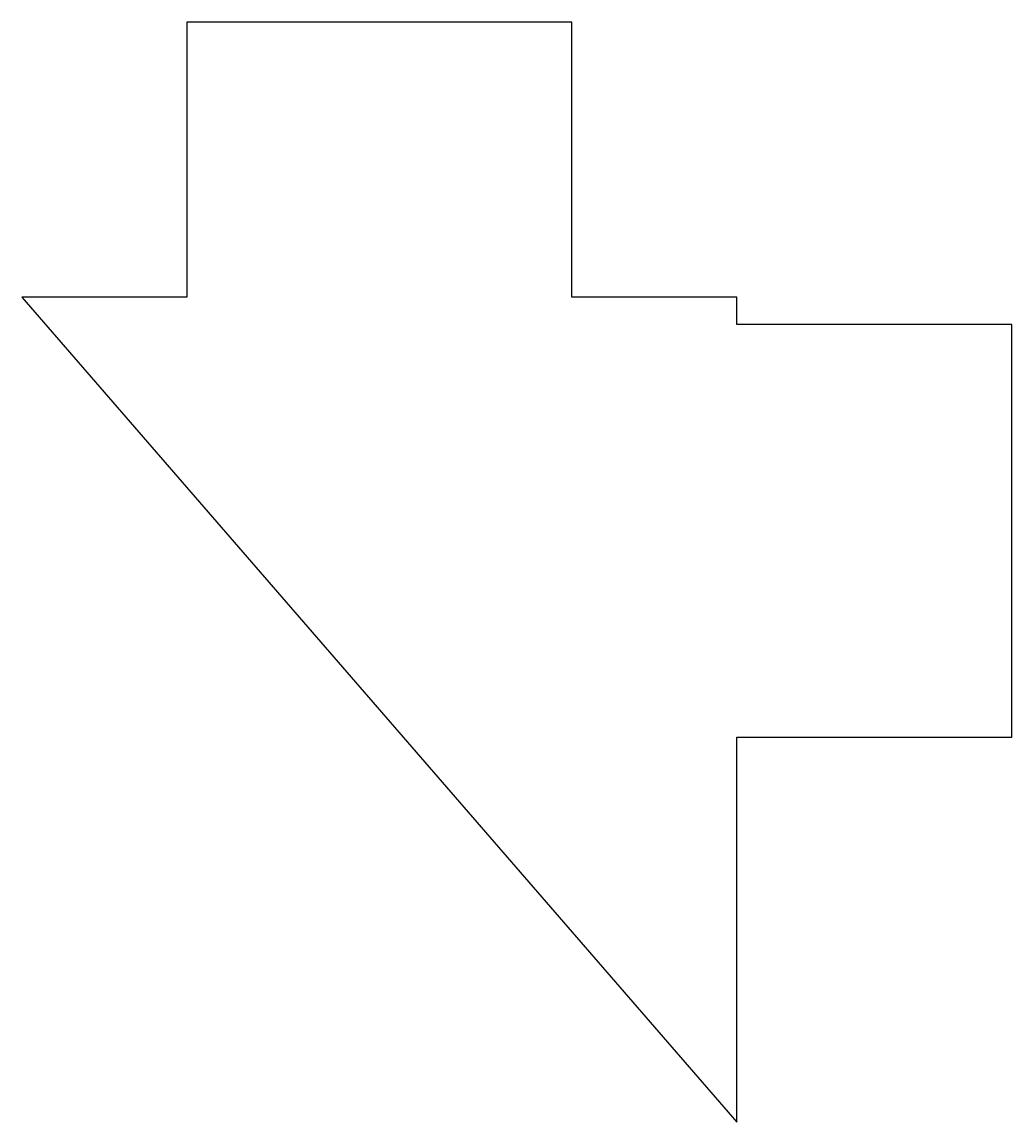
# Model space of a CAD drawing. Header units: millimetres. Extents: x 17.9 to 35.9, y 8.6 to 28.6.
import ezdxf

# ---------------------------------------------------------------- set-up
doc = ezdxf.new("R2010")
doc.units = ezdxf.units.MM
doc.layers.add('Tallar', color=1, linetype='Continuous', lineweight=5)

msp = doc.modelspace()

# ---------------------------------------------------------------- linework, layer by layer
at = {"layer": 'Tallar', "linetype": 'Continuous', "lineweight": 25}
for p, q in [((27.934, 28.629), (20.934, 28.629)), ((20.934, 28.629), (20.934, 23.629)), ((27.934, 23.629), (27.934, 28.629)), ((20.934, 23.629), (17.934, 23.629)), ((17.934, 23.629), (30.934, 8.629)), ((30.934, 23.629), (27.934, 23.629)), ((30.934, 23.129), (30.934, 23.629)), ((35.934, 23.129), (30.934, 23.129)), ((35.934, 15.629), (35.934, 23.129)), ((30.934, 8.629), (30.934, 15.629)), ((30.934, 15.629), (35.934, 15.629))]:
    msp.add_line(p, q, dxfattribs=at)

doc.saveas('drawing.dxf')
